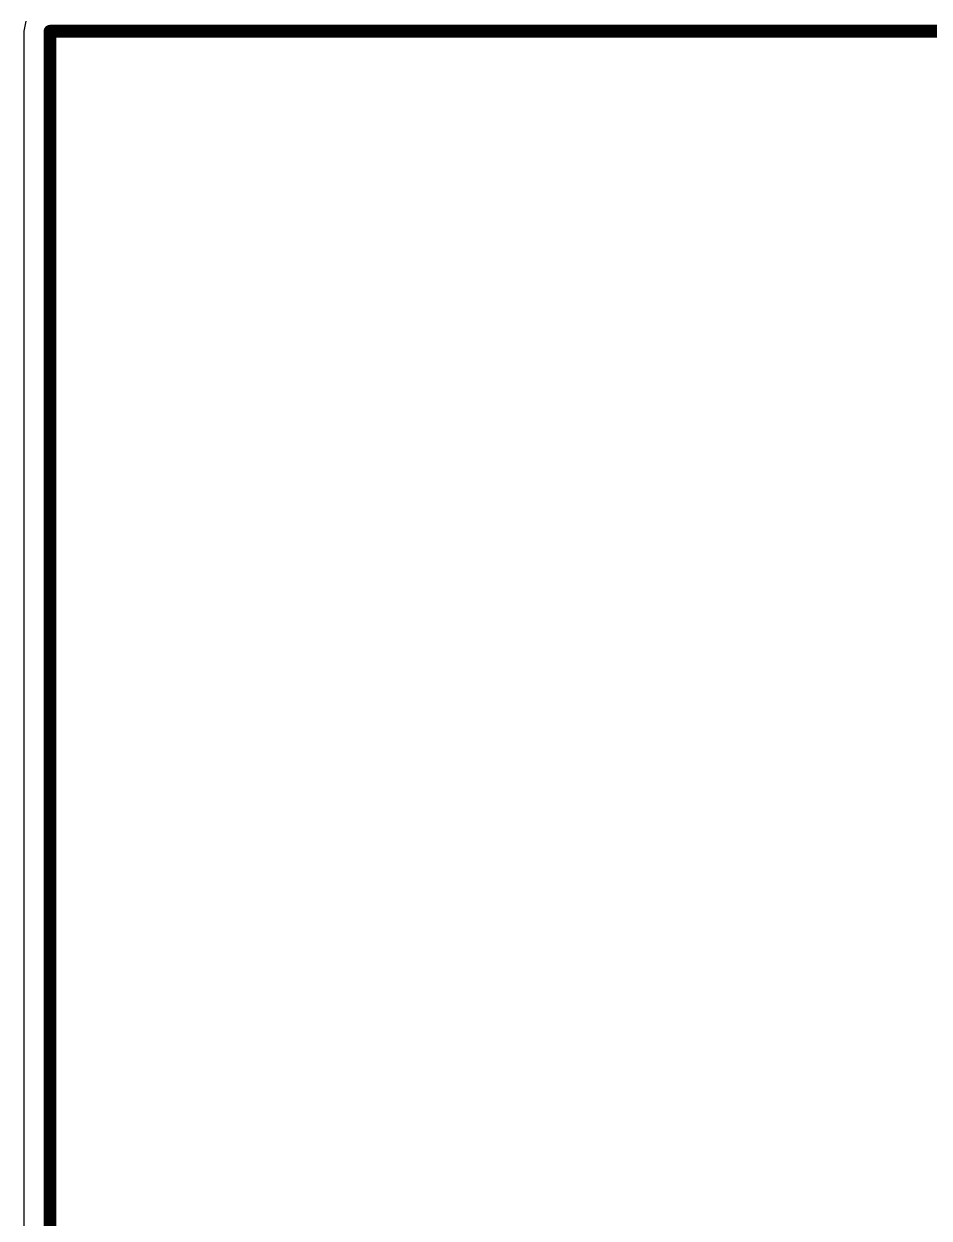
# Model space of a CAD drawing. Header units: inches. Extents: x 0 to 355, y -10 to 78.
# Drawn here: x 54.39 to 63.36, y 12.44 to 24.26 of the extents above; entities that cross this region are included whole.
import ezdxf

# ---------------------------------------------------------------- set-up
doc = ezdxf.new("R2010")
doc.units = ezdxf.units.IN
for name, color, linetype in [('Board Outline', 216, 'Continuous'), ('Multi-Layer', 9, 'Continuous'), ('Top Layer', 1, 'Continuous')]:
    doc.layers.add(name, color=color, linetype=linetype)

msp = doc.modelspace()

# ---------------------------------------------------------------- linework, layer by layer
at = {"layer": 'Board Outline'}
for points in [[(54.65301236, 11.39101354, 0.127, 0.127, 0), (54.65301236, 24.19101334, 0.127, 0.127, 0)], [(54.65301236, 24.19101334, 0.127, 0.127, 0), (69.65900978, 24.19101334, 0.127, 0.127, 0)]]:
    msp.add_lwpolyline(points, format="xyseb", dxfattribs=at)
msp.add_lwpolyline([(54.62126236, 24.19101334, 0.0635, 0.0635, 1), (54.68476235999999, 24.19101334, 0.0635, 0.0635, 1)], format="xyseb", close=True, dxfattribs=at)
msp.add_lwpolyline([(54.62126236, 24.19101334, 0.0635, 0.0635, 1), (54.68476235999999, 24.19101334, 0.0635, 0.0635, 1)], format="xyseb", close=True, dxfattribs=at)
at = {"layer": 'Multi-Layer'}
for p, q in [((54.65301236, 24.19101334), (54.65301236, 11.39101354)), ((69.65900978, 24.19101334), (54.65301236, 24.19101334))]:
    msp.add_line(p, q, dxfattribs=at)
at = {"layer": 'Top Layer'}
for p, q in [((54.41374943999999, 24.29011906), (54.39403649999999, 24.19101334)), ((54.39403649999999, 24.19101334), (54.39403649999999, 11.39101354))]:
    msp.add_line(p, q, dxfattribs=at)

doc.saveas('drawing.dxf')
